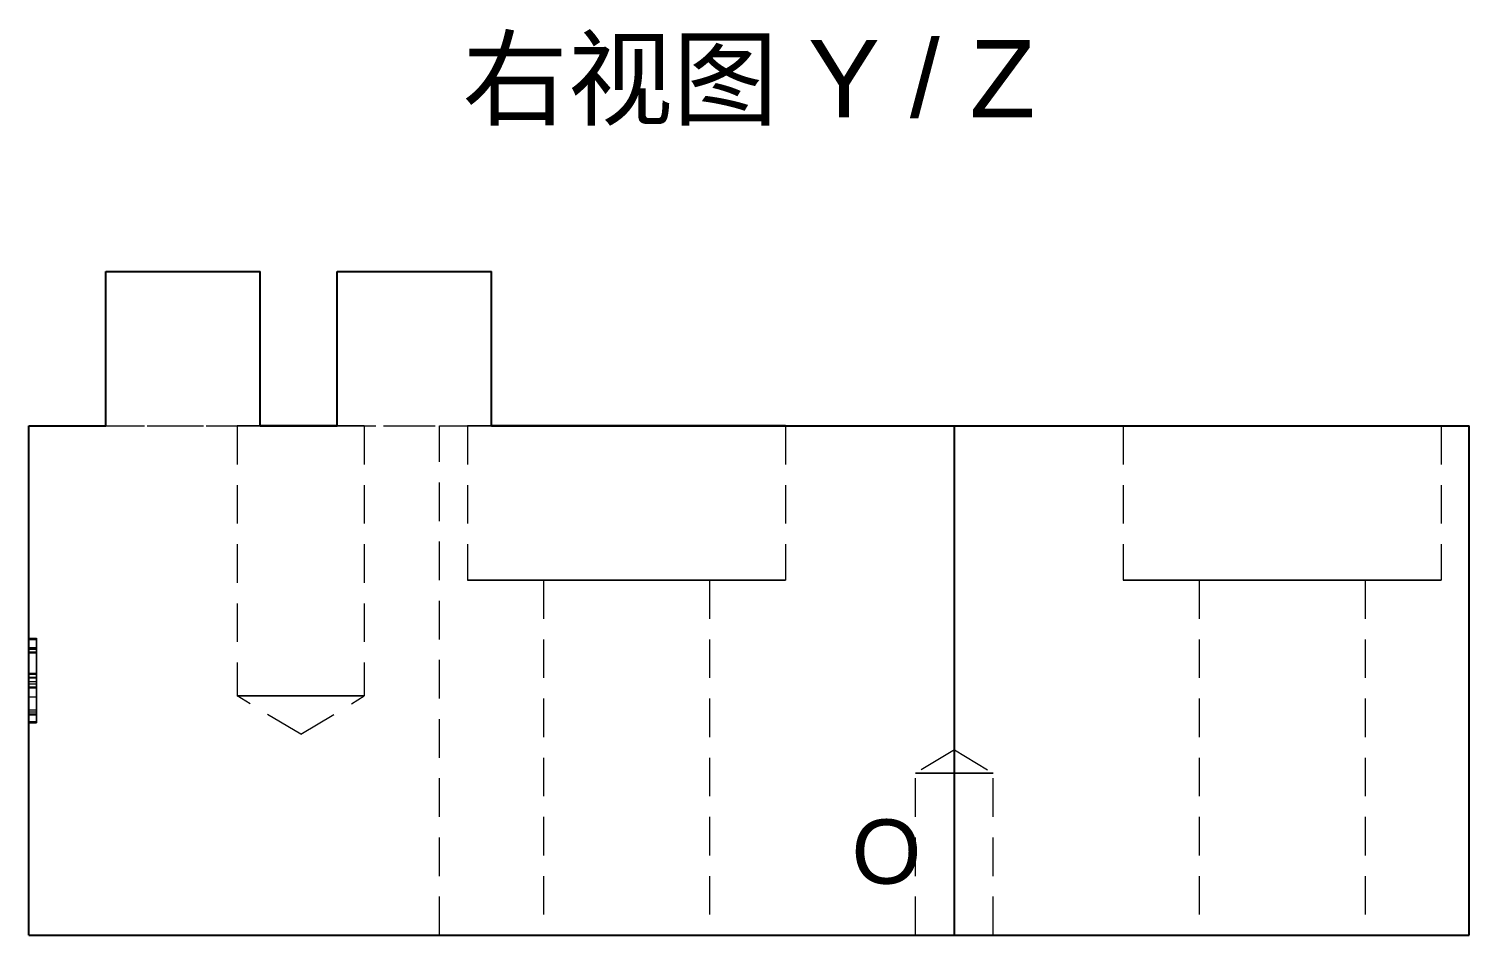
# Model space of a CAD drawing. Header units: millimetres. Extents: x 13 to 450, y 42 to 182.
# Drawn here: x 13.33 to 50.68, y 118.07 to 141.56 of the extents above; entities that cross this region are included whole.
import ezdxf
from ezdxf.enums import TextEntityAlignment as Align

# ---------------------------------------------------------------- set-up
doc = ezdxf.new("R2010")
doc.units = ezdxf.units.MM
doc.linetypes.add('WP_HIDDEN', pattern=[2.3, 1.5, -0.8])
for name, color, linetype, lineweight in [('ANNOTATIONS', 7, 'CONTINUOUS', 18), ('HIDDEN', 7, 'WP_HIDDEN', 13), ('VISIBLE', 7, 'CONTINUOUS', 25)]:
    doc.layers.add(name, color=color, linetype=linetype, lineweight=lineweight)
doc.styles.add('CJK', font='Arial Unicode.ttf')

msp = doc.modelspace()

# ---------------------------------------------------------------- linework, layer by layer
at = {"layer": 'HIDDEN', "ltscale": 0.666667}
for p, q in [((13.325, 131.26667), (23.975, 131.26667)), ((15.325, 131.26667), (19.325, 131.26667)), ((18.725, 131.26667), (18.725, 124.26667)), ((21.325, 131.26667), (25.325, 131.26667)), ((22.025, 131.26667), (22.025, 124.26667)), ((23.975, 118.06667), (23.975, 131.26667)), ((23.975, 131.26667), (50.675, 131.26667)), ((24.7, 131.26667), (24.7, 127.26667)), ((32.95, 131.26667), (32.95, 127.26667)), ((41.7, 131.26667), (41.7, 127.26667)), ((49.95, 131.26667), (49.95, 127.26667)), ((26.675, 127.26667), (26.675, 118.06667)), ((30.975, 127.26667), (30.975, 118.06667)), ((43.675, 127.26667), (43.675, 118.06667)), ((47.975, 127.26667), (47.975, 118.06667)), ((13.325, 125.76667), (13.525, 125.76667)), ((13.325, 125.73766), (13.525, 125.73766)), ((13.325, 125.72896), (13.325, 123.60292)), ((13.325, 125.72896), (13.325, 124.24973)), ((13.325, 124.22362), (13.325, 125.72896)), ((13.325, 125.72896), (13.525, 125.72896)), ((13.325, 125.52448), (13.525, 125.52448)), ((13.325, 125.52303), (13.525, 125.52303)), ((13.325, 125.52158), (13.525, 125.52158)), ((13.325, 125.50563), (13.525, 125.50563)), ((13.525, 125.72896), (13.525, 123.60292)), ((13.525, 125.72896), (13.525, 124.22362)), ((13.525, 124.24973), (13.525, 125.72896)), ((13.325, 124.83562), (13.325, 125.47807)), ((13.325, 125.47807), (13.525, 125.47807)), ((13.325, 123.60292), (13.325, 125.41281)), ((13.325, 125.41281), (13.525, 125.41281)), ((13.325, 123.60292), (13.325, 125.38236)), ((13.325, 125.38236), (13.525, 125.38236)), ((13.525, 125.47807), (13.525, 124.83562)), ((13.525, 123.60292), (13.525, 125.41281)), ((13.525, 123.60292), (13.525, 125.38236)), ((13.325, 124.47596), (13.325, 125.09956)), ((13.325, 125.06475), (13.325, 124.47596)), ((13.325, 124.85592), (13.525, 124.85592)), ((13.325, 124.83562), (13.525, 124.83562)), ((13.325, 124.75586), (13.525, 124.75586)), ((13.525, 125.09956), (13.525, 124.47596)), ((13.525, 124.47596), (13.525, 125.06475)), ((13.325, 124.7341), (13.525, 124.7341)), ((13.325, 124.64274), (13.525, 124.64274)), ((13.325, 123.85381), (13.325, 124.58473)), ((13.325, 124.58473), (13.525, 124.58473)), ((13.325, 124.50352), (13.325, 124.24102)), ((13.325, 124.50352), (13.525, 124.50352)), ((13.325, 124.47596), (13.525, 124.47596)), ((13.525, 124.58473), (13.525, 123.85381)), ((13.525, 124.50352), (13.525, 124.24102)), ((13.325, 123.60292), (13.325, 124.24682)), ((13.325, 124.24682), (13.525, 124.24682)), ((13.325, 124.24102), (13.525, 124.24102)), ((13.525, 123.60292), (13.525, 124.24682)), ((20.375, 123.27525), (18.725, 124.26667)), ((20.375, 123.27525), (22.025, 124.26667)), ((13.325, 123.90892), (13.525, 123.90892)), ((13.325, 123.85381), (13.525, 123.85381)), ((13.325, 123.8074), (13.525, 123.8074)), ((13.325, 123.7813), (13.525, 123.7813)), ((13.325, 123.60292), (13.525, 123.60292)), ((13.325, 123.56667), (13.525, 123.56667)), ((37.325, 122.87053), (36.32, 122.26667)), ((37.325, 122.87053), (38.33, 122.26667)), ((36.32, 118.06667), (36.32, 122.26667)), ((38.33, 118.06667), (38.33, 122.26667)), ((13.325, 118.06667), (23.975, 118.06667)), ((23.975, 118.06667), (50.675, 118.06667))]:
    msp.add_line(p, q, dxfattribs=at)
for points in [[(19.325, 131.26667), (19.24703, 131.26667), (19.17353, 131.26667), (19.10479, 131.26667), (19.04108, 131.26667), (18.98264, 131.26667), (18.92972, 131.26667), (18.88252, 131.26667), (18.84123, 131.26667), (18.80601, 131.26667), (18.777, 131.26667), (18.75432, 131.26667), (18.73805, 131.26667), (18.72827, 131.26667), (18.725, 131.26667)], [(18.725, 131.26667), (18.73537, 131.26667), (18.76637, 131.26667), (18.81759, 131.26667), (18.8884, 131.26667), (18.97791, 131.26667), (19.08498, 131.26667), (19.20827, 131.26667), (19.34624, 131.26667), (19.49715, 131.26667), (19.65909, 131.26667), (19.83004, 131.26667), (20.00784, 131.26667), (20.19026, 131.26667), (20.375, 131.26667)], [(20.375, 131.26667), (20.55974, 131.26667), (20.74216, 131.26667), (20.91996, 131.26667), (21.09091, 131.26667), (21.25285, 131.26667), (21.40376, 131.26667), (21.54173, 131.26667), (21.66502, 131.26667), (21.77209, 131.26667), (21.8616, 131.26667), (21.93241, 131.26667), (21.98363, 131.26667), (22.01463, 131.26667), (22.025, 131.26667)], [(22.025, 131.26667), (22.02114, 131.26667), (22.0096, 131.26667), (21.99041, 131.26667), (21.96367, 131.26667), (21.92951, 131.26667), (21.88808, 131.26667), (21.83958, 131.26667), (21.78424, 131.26667), (21.72231, 131.26667), (21.65408, 131.26667), (21.57988, 131.26667), (21.50005, 131.26667), (21.41495, 131.26667), (21.325, 131.26667)], [(25.325, 131.26667), (25.24084, 131.26667), (25.16237, 131.26667), (25.0897, 131.26667), (25.02297, 131.26667), (24.96226, 131.26667), (24.90769, 131.26667), (24.85933, 131.26667), (24.81726, 131.26667), (24.78155, 131.26667), (24.75225, 131.26667), (24.72942, 131.26667), (24.71308, 131.26667), (24.70327, 131.26667), (24.7, 131.26667)], [(24.7, 131.26667), (24.72594, 131.26667), (24.80342, 131.26667), (24.93148, 131.26667), (25.1085, 131.26667), (25.33226, 131.26667), (25.59995, 131.26667), (25.90818, 131.26667), (26.2531, 131.26667), (26.63037, 131.26667), (27.03523, 131.26667), (27.4626, 131.26667), (27.9071, 131.26667), (28.36315, 131.26667), (28.825, 131.26667)], [(28.825, 131.26667), (29.28685, 131.26667), (29.7429, 131.26667), (30.1874, 131.26667), (30.61477, 131.26667), (31.01963, 131.26667), (31.3969, 131.26667), (31.74182, 131.26667), (32.05005, 131.26667), (32.31774, 131.26667), (32.5415, 131.26667), (32.71852, 131.26667), (32.84658, 131.26667), (32.92406, 131.26667), (32.95, 131.26667)], [(49.95, 131.26667), (49.84658, 131.26667), (49.5415, 131.26667), (49.05005, 131.26667), (48.3969, 131.26667), (47.61477, 131.26667), (46.7429, 131.26667), (45.825, 131.26667), (44.9071, 131.26667), (44.03523, 131.26667), (43.2531, 131.26667), (42.59995, 131.26667), (42.1085, 131.26667), (41.80342, 131.26667), (41.7, 131.26667)], [(41.7, 131.26667), (41.72594, 131.26667), (41.80342, 131.26667), (41.93148, 131.26667), (42.1085, 131.26667), (42.33226, 131.26667), (42.59995, 131.26667), (42.90818, 131.26667), (43.2531, 131.26667), (43.63037, 131.26667), (44.03523, 131.26667), (44.4626, 131.26667), (44.9071, 131.26667), (45.36315, 131.26667), (45.825, 131.26667)], [(45.825, 131.26667), (46.28685, 131.26667), (46.7429, 131.26667), (47.1874, 131.26667), (47.61477, 131.26667), (48.01963, 131.26667), (48.3969, 131.26667), (48.74182, 131.26667), (49.05005, 131.26667), (49.31774, 131.26667), (49.5415, 131.26667), (49.71852, 131.26667), (49.84658, 131.26667), (49.92406, 131.26667), (49.95, 131.26667)], [(32.95, 127.26667), (32.84658, 127.26667), (32.5415, 127.26667), (32.05005, 127.26667), (31.3969, 127.26667), (30.61477, 127.26667), (29.7429, 127.26667), (28.825, 127.26667), (27.9071, 127.26667), (27.03523, 127.26667), (26.2531, 127.26667), (25.59995, 127.26667), (25.1085, 127.26667), (24.80342, 127.26667), (24.7, 127.26667)], [(24.7, 127.26667), (24.72594, 127.26667), (24.80342, 127.26667), (24.93148, 127.26667), (25.1085, 127.26667), (25.33226, 127.26667), (25.59995, 127.26667), (25.90818, 127.26667), (26.2531, 127.26667), (26.63037, 127.26667), (27.03523, 127.26667), (27.4626, 127.26667), (27.9071, 127.26667), (28.36315, 127.26667), (28.825, 127.26667)], [(30.975, 127.26667), (30.9211, 127.26667), (30.76208, 127.26667), (30.50594, 127.26667), (30.1655, 127.26667), (29.75785, 127.26667), (29.30342, 127.26667), (28.825, 127.26667), (28.34658, 127.26667), (27.89215, 127.26667), (27.4845, 127.26667), (27.14406, 127.26667), (26.88792, 127.26667), (26.7289, 127.26667), (26.675, 127.26667)], [(26.675, 127.26667), (26.68852, 127.26667), (26.7289, 127.26667), (26.79565, 127.26667), (26.88792, 127.26667), (27.00454, 127.26667), (27.14406, 127.26667), (27.30472, 127.26667), (27.4845, 127.26667), (27.68113, 127.26667), (27.89215, 127.26667), (28.1149, 127.26667), (28.34658, 127.26667), (28.58428, 127.26667), (28.825, 127.26667)], [(28.825, 127.26667), (29.28685, 127.26667), (29.7429, 127.26667), (30.1874, 127.26667), (30.61477, 127.26667), (31.01963, 127.26667), (31.3969, 127.26667), (31.74182, 127.26667), (32.05005, 127.26667), (32.31774, 127.26667), (32.5415, 127.26667), (32.71852, 127.26667), (32.84658, 127.26667), (32.92406, 127.26667), (32.95, 127.26667)], [(28.825, 127.26667), (29.06572, 127.26667), (29.30342, 127.26667), (29.5351, 127.26667), (29.75785, 127.26667), (29.96887, 127.26667), (30.1655, 127.26667), (30.34528, 127.26667), (30.50594, 127.26667), (30.64546, 127.26667), (30.76208, 127.26667), (30.85435, 127.26667), (30.9211, 127.26667), (30.96148, 127.26667), (30.975, 127.26667)], [(49.95, 127.26667), (49.84658, 127.26667), (49.5415, 127.26667), (49.05005, 127.26667), (48.3969, 127.26667), (47.61477, 127.26667), (46.7429, 127.26667), (45.825, 127.26667), (44.9071, 127.26667), (44.03523, 127.26667), (43.2531, 127.26667), (42.59995, 127.26667), (42.1085, 127.26667), (41.80342, 127.26667), (41.7, 127.26667)], [(41.7, 127.26667), (41.72594, 127.26667), (41.80342, 127.26667), (41.93148, 127.26667), (42.1085, 127.26667), (42.33226, 127.26667), (42.59995, 127.26667), (42.90818, 127.26667), (43.2531, 127.26667), (43.63037, 127.26667), (44.03523, 127.26667), (44.4626, 127.26667), (44.9071, 127.26667), (45.36315, 127.26667), (45.825, 127.26667)], [(47.975, 127.26667), (47.9211, 127.26667), (47.76208, 127.26667), (47.50594, 127.26667), (47.1655, 127.26667), (46.75785, 127.26667), (46.30342, 127.26667), (45.825, 127.26667), (45.34658, 127.26667), (44.89215, 127.26667), (44.4845, 127.26667), (44.14406, 127.26667), (43.88792, 127.26667), (43.7289, 127.26667), (43.675, 127.26667)], [(43.675, 127.26667), (43.68852, 127.26667), (43.7289, 127.26667), (43.79565, 127.26667), (43.88792, 127.26667), (44.00454, 127.26667), (44.14406, 127.26667), (44.30472, 127.26667), (44.4845, 127.26667), (44.68113, 127.26667), (44.89215, 127.26667), (45.1149, 127.26667), (45.34658, 127.26667), (45.58428, 127.26667), (45.825, 127.26667)], [(45.825, 127.26667), (46.28685, 127.26667), (46.7429, 127.26667), (47.1874, 127.26667), (47.61477, 127.26667), (48.01963, 127.26667), (48.3969, 127.26667), (48.74182, 127.26667), (49.05005, 127.26667), (49.31774, 127.26667), (49.5415, 127.26667), (49.71852, 127.26667), (49.84658, 127.26667), (49.92406, 127.26667), (49.95, 127.26667)], [(45.825, 127.26667), (46.06572, 127.26667), (46.30342, 127.26667), (46.5351, 127.26667), (46.75785, 127.26667), (46.96887, 127.26667), (47.1655, 127.26667), (47.34528, 127.26667), (47.50594, 127.26667), (47.64546, 127.26667), (47.76208, 127.26667), (47.85435, 127.26667), (47.9211, 127.26667), (47.96148, 127.26667), (47.975, 127.26667)], [(13.325, 125.62599), (13.325, 125.68775), (13.325, 125.73179), (13.325, 125.75802), (13.325, 125.76667)], [(13.325, 125.76667), (13.325, 125.74879), (13.325, 125.69322), (13.325, 125.59882), (13.325, 125.46719)], [(13.325, 125.73766), (13.325, 125.73005), (13.325, 125.70688), (13.325, 125.66785), (13.325, 125.61294)], [(13.325, 125.66878), (13.325, 125.72056), (13.325, 125.73766)], [(13.325, 125.57596), (13.325, 125.64731), (13.325, 125.69797), (13.325, 125.7279), (13.325, 125.73766)], [(13.325, 125.73766), (13.325, 125.72814), (13.325, 125.69891), (13.325, 125.64939), (13.325, 125.57959)], [(13.325, 125.66443), (13.325, 125.71329), (13.325, 125.72896)], [(13.325, 125.47009), (13.325, 125.58455), (13.325, 125.66878)], [(13.325, 125.46574), (13.325, 125.58253), (13.325, 125.66443)], [(13.325, 125.23371), (13.325, 125.35212), (13.325, 125.45736), (13.325, 125.54878), (13.325, 125.62599)], [(13.325, 125.61294), (13.325, 125.54318), (13.325, 125.46044), (13.325, 125.36527), (13.325, 125.25836)], [(13.325, 125.57959), (13.325, 125.40294), (13.325, 125.18947)], [(13.325, 125.18222), (13.325, 125.39677), (13.325, 125.57596)], [(13.325, 125.52448), (13.325, 125.51787), (13.325, 125.49793), (13.325, 125.46458), (13.325, 125.41789)], [(13.325, 125.31927), (13.325, 125.40872), (13.325, 125.47321), (13.325, 125.51178), (13.325, 125.52448)], [(13.325, 125.52303), (13.325, 125.51695), (13.325, 125.49861), (13.325, 125.46798), (13.325, 125.42514)], [(13.325, 125.42731), (13.325, 125.46922), (13.325, 125.49918), (13.325, 125.51709), (13.325, 125.52303)], [(13.325, 125.52158), (13.325, 125.51071), (13.325, 125.478), (13.325, 125.42378), (13.325, 125.349)], [(13.325, 125.3693), (13.325, 125.43565), (13.325, 125.48343), (13.325, 125.51209), (13.325, 125.52158)], [(13.325, 125.50563), (13.325, 125.41037), (13.325, 125.30459), (13.325, 125.06475)], [(13.325, 125.09956), (13.325, 125.50563)], [(13.525, 125.76667), (13.525, 125.75787), (13.525, 125.7315), (13.525, 125.68754), (13.525, 125.62599)], [(13.525, 125.46719), (13.525, 125.59821), (13.525, 125.6918), (13.525, 125.74795), (13.525, 125.76667)], [(13.525, 125.61294), (13.525, 125.66751), (13.525, 125.70648), (13.525, 125.72987), (13.525, 125.73766)], [(13.525, 125.73766), (13.525, 125.72044), (13.525, 125.66878)], [(13.525, 125.57959), (13.525, 125.64874), (13.525, 125.69814), (13.525, 125.72778), (13.525, 125.73766)], [(13.525, 125.73766), (13.525, 125.72756), (13.525, 125.69724), (13.525, 125.64671), (13.525, 125.57596)], [(13.525, 125.72896), (13.525, 125.71283), (13.525, 125.66443)], [(13.525, 125.66878), (13.525, 125.58466), (13.525, 125.47009)], [(13.525, 125.66443), (13.525, 125.58249), (13.525, 125.46574)], [(13.525, 125.62599), (13.525, 125.54872), (13.525, 125.45759), (13.525, 125.35258), (13.525, 125.23371)], [(13.525, 125.25836), (13.525, 125.36672), (13.525, 125.46194), (13.525, 125.54401), (13.525, 125.61294)], [(13.525, 125.18947), (13.525, 125.40302), (13.525, 125.57959)], [(13.525, 125.57596), (13.525, 125.39668), (13.525, 125.18222)], [(13.525, 125.41789), (13.525, 125.46452), (13.525, 125.49783), (13.525, 125.51782), (13.525, 125.52448)], [(13.525, 125.52448), (13.525, 125.51165), (13.525, 125.47318), (13.525, 125.40905), (13.525, 125.31927)], [(13.525, 125.42514), (13.525, 125.46796), (13.525, 125.49856), (13.525, 125.51691), (13.525, 125.52303)], [(13.525, 125.52303), (13.525, 125.51705), (13.525, 125.4991), (13.525, 125.46919), (13.525, 125.42731)], [(13.525, 125.349), (13.525, 125.4245), (13.525, 125.47843), (13.525, 125.51079), (13.525, 125.52158)], [(13.525, 125.52158), (13.525, 125.51206), (13.525, 125.48351), (13.525, 125.43592), (13.525, 125.3693)], [(13.525, 125.06475), (13.525, 125.19292), (13.525, 125.30912), (13.525, 125.41335), (13.525, 125.50563)], [(13.525, 125.50563), (13.525, 125.09956)], [(13.325, 125.47807), (13.325, 125.47092), (13.325, 125.44834)], [(13.325, 125.15394), (13.325, 125.32523), (13.325, 125.47009)], [(13.325, 125.46719), (13.325, 125.29638), (13.325, 125.09757), (13.325, 124.87631), (13.325, 124.63839)], [(13.325, 125.18512), (13.325, 125.46574)], [(13.325, 125.44834), (13.325, 125.40594), (13.325, 125.33812)], [(13.325, 125.19818), (13.325, 125.32223), (13.325, 125.42731)], [(13.325, 125.42514), (13.325, 125.31576), (13.325, 125.18367)], [(13.325, 125.41789), (13.325, 125.35903), (13.325, 125.2892), (13.325, 125.20863), (13.325, 125.11769)], [(13.325, 124.65144), (13.325, 124.86947), (13.325, 125.06728), (13.325, 125.23709), (13.325, 125.30853), (13.325, 125.3693)], [(13.325, 125.349), (13.325, 125.29332), (13.325, 125.2259), (13.325, 125.06165), (13.325, 124.86725), (13.325, 124.65144)], [(13.325, 125.33812), (13.325, 125.25119), (13.325, 125.15177)], [(13.325, 124.63404), (13.325, 124.84168), (13.325, 125.02947), (13.325, 125.19091), (13.325, 125.31927)], [(13.325, 125.25836), (13.325, 125.12829), (13.325, 124.98251), (13.325, 124.82296), (13.325, 124.65144)], [(13.325, 124.66304), (13.325, 124.96278), (13.325, 125.23371)], [(13.325, 124.95164), (13.325, 125.06137), (13.325, 125.19818)], [(13.325, 125.18947), (13.325, 125.04695), (13.325, 124.92553)], [(13.325, 124.92843), (13.325, 125.18512)], [(13.325, 125.18367), (13.325, 125.05663), (13.325, 124.95091)], [(13.325, 124.92481), (13.325, 125.04414), (13.325, 125.18222)], [(13.325, 124.65144), (13.325, 124.796), (13.325, 124.92884), (13.325, 125.04863), (13.325, 125.15394)], [(13.325, 125.15177), (13.325, 125.04971), (13.325, 124.96614)], [(13.525, 125.44834), (13.525, 125.47064), (13.525, 125.47807)], [(13.525, 125.47009), (13.525, 125.32616), (13.525, 125.15394)], [(13.525, 124.63839), (13.525, 124.88869), (13.525, 125.11026), (13.525, 125.30309), (13.525, 125.46719)], [(13.525, 125.46574), (13.525, 125.18512)], [(13.525, 125.33812), (13.525, 125.40592), (13.525, 125.44834)], [(13.525, 125.42731), (13.525, 125.32217), (13.525, 125.19818)], [(13.525, 125.18367), (13.525, 125.31583), (13.525, 125.42514)], [(13.525, 125.11769), (13.525, 125.20905), (13.525, 125.28954), (13.525, 125.35915), (13.525, 125.41789)], [(13.525, 125.3693), (13.525, 125.31558), (13.525, 125.25156), (13.525, 125.17726), (13.525, 125.09267), (13.525, 124.9978), (13.525, 124.89263), (13.525, 124.77718), (13.525, 124.65144)], [(13.525, 124.65144), (13.525, 124.77718), (13.525, 124.89191), (13.525, 124.99562), (13.525, 125.08832), (13.525, 125.17001), (13.525, 125.24069), (13.525, 125.30035), (13.525, 125.349)], [(13.525, 125.15177), (13.525, 125.25129), (13.525, 125.33812)], [(13.525, 125.31927), (13.525, 125.19949), (13.525, 125.04536), (13.525, 124.85687), (13.525, 124.63404)], [(13.525, 124.65144), (13.525, 124.83077), (13.525, 124.9917), (13.525, 125.13423), (13.525, 125.25836)], [(13.525, 125.23371), (13.525, 124.96523), (13.525, 124.66304)], [(13.525, 125.19818), (13.525, 125.06113), (13.525, 124.95164)], [(13.525, 124.92553), (13.525, 125.04663), (13.525, 125.18947)], [(13.525, 125.18512), (13.525, 124.92843)], [(13.525, 124.95091), (13.525, 125.0566), (13.525, 125.18367)], [(13.525, 125.18222), (13.525, 125.04391), (13.525, 124.92481)], [(13.525, 125.15394), (13.525, 125.05265), (13.525, 124.93514), (13.525, 124.8014), (13.525, 124.65144)], [(13.525, 124.96614), (13.525, 125.04953), (13.525, 125.15177)], [(13.325, 125.11769), (13.325, 124.90552), (13.325, 124.66449)], [(13.325, 124.96614), (13.325, 124.90259), (13.325, 124.86027)], [(13.325, 124.85592), (13.325, 124.86184), (13.325, 124.87973), (13.325, 124.90968), (13.325, 124.95164)], [(13.325, 124.95091), (13.325, 124.90929), (13.325, 124.87957), (13.325, 124.86181), (13.325, 124.85592)], [(13.325, 124.7341), (13.325, 124.81932), (13.325, 124.92843)], [(13.325, 124.92553), (13.325, 124.82755), (13.325, 124.75586)], [(13.325, 124.75586), (13.325, 124.82742), (13.325, 124.92481)], [(13.325, 124.86027), (13.325, 124.84162), (13.325, 124.83562)], [(13.325, 124.75586), (13.325, 124.7252), (13.325, 124.68321), (13.325, 124.62983), (13.325, 124.56515)], [(13.325, 124.54992), (13.325, 124.61647), (13.325, 124.673), (13.325, 124.71944), (13.325, 124.75586)], [(13.525, 124.66449), (13.525, 124.90759), (13.525, 125.11769)], [(13.525, 124.86027), (13.525, 124.90269), (13.525, 124.96614)], [(13.525, 124.95164), (13.525, 124.90976), (13.525, 124.87985), (13.525, 124.8619), (13.525, 124.85592)], [(13.525, 124.85592), (13.525, 124.86186), (13.525, 124.87967), (13.525, 124.90935), (13.525, 124.95091)], [(13.525, 124.92843), (13.525, 124.81967), (13.525, 124.7341)], [(13.525, 124.75586), (13.525, 124.828), (13.525, 124.92553)], [(13.525, 124.92481), (13.525, 124.82782), (13.525, 124.75586)], [(13.525, 124.83562), (13.525, 124.84178), (13.525, 124.86027)], [(13.525, 124.75586), (13.525, 124.67247), (13.525, 124.54992)], [(13.525, 124.56515), (13.525, 124.62955), (13.525, 124.6828), (13.525, 124.7249), (13.525, 124.75586)], [(13.325, 124.54122), (13.325, 124.60473), (13.325, 124.65807), (13.325, 124.70118), (13.325, 124.7341)], [(13.325, 124.66449), (13.325, 124.47899), (13.325, 124.30916), (13.325, 124.15864), (13.325, 124.03074)], [(13.325, 124.0844), (13.325, 124.35907), (13.325, 124.66304)], [(13.325, 124.65144), (13.325, 124.39895), (13.325, 124.1651), (13.325, 123.95777), (13.325, 123.86717), (13.325, 123.7871)], [(13.325, 124.04742), (13.325, 124.17716), (13.325, 124.32229), (13.325, 124.48097), (13.325, 124.65144)], [(13.325, 123.9546), (13.325, 124.01039), (13.325, 124.07783), (13.325, 124.24192), (13.325, 124.436), (13.325, 124.65144)], [(13.325, 124.65144), (13.325, 124.43638), (13.325, 124.24262), (13.325, 124.07869), (13.325, 124.01122), (13.325, 123.95533)], [(13.325, 124.64274), (13.325, 124.63511), (13.325, 124.61205), (13.325, 124.57344), (13.325, 124.51947)], [(13.325, 124.52092), (13.325, 124.57425), (13.325, 124.6124), (13.325, 124.6352), (13.325, 124.64274)], [(13.325, 124.63839), (13.325, 124.3658), (13.325, 124.1076)], [(13.325, 124.02857), (13.325, 124.15247), (13.325, 124.29648), (13.325, 124.458), (13.325, 124.63404)], [(13.325, 124.58473), (13.325, 124.57607), (13.325, 124.5492)], [(13.325, 124.56515), (13.325, 124.4074), (13.325, 124.21782)], [(13.325, 124.21057), (13.325, 124.3934), (13.325, 124.54992)], [(13.325, 124.5492), (13.325, 124.50066), (13.325, 124.42593)], [(13.325, 124.21927), (13.325, 124.3922), (13.325, 124.54122)], [(13.325, 124.21637), (13.325, 124.38361), (13.325, 124.52092)], [(13.325, 124.51947), (13.325, 124.37956), (13.325, 124.20767)], [(13.325, 124.42593), (13.325, 124.33026), (13.325, 124.21927)], [(13.525, 124.7341), (13.525, 124.6576), (13.525, 124.54122)], [(13.525, 124.03074), (13.525, 124.1541), (13.525, 124.30085), (13.525, 124.47098), (13.525, 124.66449)], [(13.525, 124.66304), (13.525, 124.35668), (13.525, 124.0844)], [(13.525, 124.65144), (13.525, 124.47338), (13.525, 124.31335), (13.525, 124.17137), (13.525, 124.04742)], [(13.525, 123.7871), (13.525, 123.85866), (13.525, 123.94064), (13.525, 124.03305), (13.525, 124.13588), (13.525, 124.24914), (13.525, 124.37281), (13.525, 124.50691), (13.525, 124.65144)], [(13.525, 124.65144), (13.525, 124.52603), (13.525, 124.41156), (13.525, 124.30804), (13.525, 124.21546), (13.525, 124.13383), (13.525, 124.06314), (13.525, 124.0034), (13.525, 123.9546)], [(13.525, 123.95533), (13.525, 124.00427), (13.525, 124.0641), (13.525, 124.13479), (13.525, 124.21637), (13.525, 124.30882), (13.525, 124.41215), (13.525, 124.52636), (13.525, 124.65144)], [(13.525, 124.51947), (13.525, 124.5734), (13.525, 124.61192), (13.525, 124.63503), (13.525, 124.64274)], [(13.525, 124.64274), (13.525, 124.63512), (13.525, 124.61228), (13.525, 124.57421), (13.525, 124.52092)], [(13.525, 124.1076), (13.525, 124.36574), (13.525, 124.63839)], [(13.525, 124.63404), (13.525, 124.45208), (13.525, 124.29051), (13.525, 124.14934), (13.525, 124.02857)], [(13.525, 124.5492), (13.525, 124.57585), (13.525, 124.58473)], [(13.525, 124.21782), (13.525, 124.40834), (13.525, 124.56515)], [(13.525, 124.54992), (13.525, 124.39402), (13.525, 124.21057)], [(13.525, 124.42593), (13.525, 124.50062), (13.525, 124.5492)], [(13.525, 124.54122), (13.525, 124.39257), (13.525, 124.21927)], [(13.525, 124.52092), (13.525, 124.38387), (13.525, 124.21637)], [(13.525, 124.20767), (13.525, 124.37988), (13.525, 124.51947)], [(13.525, 124.21927), (13.525, 124.33039), (13.525, 124.42593)], [(13.325, 124.24973), (13.325, 124.14694), (13.325, 124.05528), (13.325, 123.97565), (13.325, 123.90892)], [(13.325, 123.90892), (13.325, 123.96933), (13.325, 124.04244), (13.325, 124.12748), (13.325, 124.22362)], [(13.325, 123.94155), (13.325, 124.07527), (13.325, 124.21927)], [(13.325, 124.21927), (13.325, 124.12385), (13.325, 124.04017)], [(13.325, 124.21782), (13.325, 124.08535), (13.325, 123.96291), (13.325, 123.85183), (13.325, 123.75302)], [(13.325, 124.00029), (13.325, 124.21637)], [(13.325, 123.7523), (13.325, 123.85025), (13.325, 123.95992), (13.325, 124.21057)], [(13.325, 124.20767), (13.325, 124.03871), (13.325, 123.90167)], [(13.325, 124.1076), (13.325, 123.9891), (13.325, 123.88325), (13.325, 123.79066), (13.325, 123.71169)], [(13.325, 123.69791), (13.325, 123.77143), (13.325, 123.86073), (13.325, 123.96532), (13.325, 124.0844)], [(13.325, 123.69211), (13.325, 123.76218), (13.325, 123.84513), (13.325, 123.94044), (13.325, 124.04742)], [(13.325, 124.04017), (13.325, 123.97188), (13.325, 123.92197)], [(13.325, 124.03074), (13.325, 123.93311), (13.325, 123.86287), (13.325, 123.82107), (13.325, 123.8074)], [(13.325, 123.8074), (13.325, 123.82099), (13.325, 123.86246), (13.325, 123.93201), (13.325, 124.02857)], [(13.525, 123.90892), (13.525, 123.97373), (13.525, 124.05213), (13.525, 124.14413), (13.525, 124.24973)], [(13.525, 124.22362), (13.525, 124.1251), (13.525, 124.0398), (13.525, 123.96775), (13.525, 123.90892)], [(13.525, 124.21927), (13.525, 124.07515), (13.525, 123.94155)], [(13.525, 124.04017), (13.525, 124.12374), (13.525, 124.21927)], [(13.525, 123.75302), (13.525, 123.85195), (13.525, 123.9624), (13.525, 124.08435), (13.525, 124.21782)], [(13.525, 124.21637), (13.525, 124.00029)], [(13.525, 124.21057), (13.525, 124.07969), (13.525, 123.95968), (13.525, 123.85055), (13.525, 123.7523)], [(13.525, 123.90167), (13.525, 124.03835), (13.525, 124.20767)], [(13.525, 123.71169), (13.525, 123.79082), (13.525, 123.88318), (13.525, 123.98877), (13.525, 124.1076)], [(13.525, 124.0844), (13.525, 123.96453), (13.525, 123.86016), (13.525, 123.77129), (13.525, 123.69791)], [(13.525, 124.04742), (13.525, 123.93901), (13.525, 123.84366), (13.525, 123.76136), (13.525, 123.69211)], [(13.525, 123.92197), (13.525, 123.97182), (13.525, 124.04017)], [(13.525, 123.8074), (13.525, 123.82136), (13.525, 123.86324), (13.525, 123.93303), (13.525, 124.03074)], [(13.525, 124.02857), (13.525, 123.93181), (13.525, 123.8627), (13.525, 123.82123), (13.525, 123.8074)], [(22.025, 124.26667), (21.98363, 124.26667), (21.8616, 124.26667), (21.66502, 124.26667), (21.40376, 124.26667), (21.09091, 124.26667), (20.74216, 124.26667), (20.375, 124.26667), (20.00784, 124.26667), (19.65909, 124.26667), (19.34624, 124.26667), (19.08498, 124.26667), (18.8884, 124.26667), (18.76637, 124.26667), (18.725, 124.26667)], [(18.725, 124.26667), (18.73537, 124.26667), (18.76637, 124.26667), (18.81759, 124.26667), (18.8884, 124.26667), (18.97791, 124.26667), (19.08498, 124.26667), (19.20827, 124.26667), (19.34624, 124.26667), (19.49715, 124.26667), (19.65909, 124.26667), (19.83004, 124.26667), (20.00784, 124.26667), (20.19026, 124.26667), (20.375, 124.26667)], [(20.375, 124.26667), (20.55974, 124.26667), (20.74216, 124.26667), (20.91996, 124.26667), (21.09091, 124.26667), (21.25285, 124.26667), (21.40376, 124.26667), (21.54173, 124.26667), (21.66502, 124.26667), (21.77209, 124.26667), (21.8616, 124.26667), (21.93241, 124.26667), (21.98363, 124.26667), (22.01463, 124.26667), (22.025, 124.26667)], [(13.325, 123.83858), (13.325, 123.90763), (13.325, 124.00029)], [(13.325, 123.95533), (13.325, 123.87999), (13.325, 123.82531), (13.325, 123.79228), (13.325, 123.7813)], [(13.325, 123.7813), (13.325, 123.79224), (13.325, 123.82511), (13.325, 123.87956), (13.325, 123.9546)], [(13.325, 123.74359), (13.325, 123.82821), (13.325, 123.94155)], [(13.325, 123.92197), (13.325, 123.88711), (13.325, 123.86396)], [(13.325, 123.90167), (13.325, 123.84893), (13.325, 123.81124), (13.325, 123.78874), (13.325, 123.7813)], [(13.325, 123.86396), (13.325, 123.85381)], [(13.325, 123.7813), (13.325, 123.79562), (13.325, 123.83858)], [(13.325, 123.7871), (13.325, 123.69047), (13.325, 123.62114), (13.325, 123.58004), (13.325, 123.56667)], [(13.325, 123.75302), (13.325, 123.67073), (13.325, 123.61229), (13.325, 123.57785), (13.325, 123.56667)], [(13.325, 123.56667), (13.325, 123.57781), (13.325, 123.61211), (13.325, 123.67031), (13.325, 123.7523)], [(13.325, 123.63845), (13.325, 123.68232), (13.325, 123.74359)], [(13.325, 123.71169), (13.325, 123.64796), (13.325, 123.60256), (13.325, 123.57555), (13.325, 123.56667)], [(13.325, 123.56667), (13.325, 123.57482), (13.325, 123.59942), (13.325, 123.64052), (13.325, 123.69791)], [(13.325, 123.56667), (13.325, 123.57432), (13.325, 123.59762), (13.325, 123.63688), (13.325, 123.69211)], [(13.325, 123.60292), (13.325, 123.61164), (13.325, 123.63845)], [(13.525, 124.00029), (13.525, 123.90765), (13.525, 123.83858)], [(13.525, 123.7813), (13.525, 123.79218), (13.525, 123.82481), (13.525, 123.87919), (13.525, 123.95533)], [(13.525, 123.9546), (13.525, 123.87878), (13.525, 123.82463), (13.525, 123.79213), (13.525, 123.7813)], [(13.525, 123.94155), (13.525, 123.82789), (13.525, 123.74359)], [(13.525, 123.86396), (13.525, 123.88717), (13.525, 123.92197)], [(13.525, 123.7813), (13.525, 123.78882), (13.525, 123.81139), (13.525, 123.84901), (13.525, 123.90167)], [(13.525, 123.85381), (13.525, 123.86396)], [(13.525, 123.83858), (13.525, 123.79562), (13.525, 123.7813)], [(13.525, 123.56667), (13.525, 123.58044), (13.525, 123.62178), (13.525, 123.69066), (13.525, 123.7871)], [(13.525, 123.56667), (13.525, 123.57831), (13.525, 123.61326), (13.525, 123.67149), (13.525, 123.75302)], [(13.525, 123.7523), (13.525, 123.67108), (13.525, 123.61307), (13.525, 123.57827), (13.525, 123.56667)], [(13.525, 123.74359), (13.525, 123.6825), (13.525, 123.63845)], [(13.525, 123.56667), (13.525, 123.57573), (13.525, 123.60292), (13.525, 123.64824), (13.525, 123.71169)], [(13.525, 123.69791), (13.525, 123.64049), (13.525, 123.59948), (13.525, 123.57487), (13.525, 123.56667)], [(13.525, 123.69211), (13.525, 123.63723), (13.525, 123.59803), (13.525, 123.57451), (13.525, 123.56667)], [(13.525, 123.63845), (13.525, 123.61181), (13.525, 123.60292)], [(38.33, 122.26667), (38.3048, 122.26667), (38.23047, 122.26667), (38.11074, 122.26667), (37.95161, 122.26667), (37.76105, 122.26667), (37.54863, 122.26667), (37.325, 122.26667), (37.10137, 122.26667), (36.88895, 122.26667), (36.69839, 122.26667), (36.53926, 122.26667), (36.41953, 122.26667), (36.3452, 122.26667), (36.32, 122.26667)], [(36.32, 122.26667), (36.32632, 122.26667), (36.3452, 122.26667), (36.3764, 122.26667), (36.41953, 122.26667), (36.47404, 122.26667), (36.53926, 122.26667), (36.61436, 122.26667), (36.69839, 122.26667), (36.79031, 122.26667), (36.88895, 122.26667), (36.99307, 122.26667), (37.10137, 122.26667), (37.21248, 122.26667), (37.325, 122.26667)], [(37.325, 122.26667), (37.43752, 122.26667), (37.54863, 122.26667), (37.65693, 122.26667), (37.76105, 122.26667), (37.85969, 122.26667), (37.95161, 122.26667), (38.03564, 122.26667), (38.11074, 122.26667), (38.17596, 122.26667), (38.23047, 122.26667), (38.2736, 122.26667), (38.3048, 122.26667), (38.32368, 122.26667), (38.33, 122.26667)], [(30.975, 118.06667), (30.9211, 118.06667), (30.76208, 118.06667), (30.50594, 118.06667), (30.1655, 118.06667), (29.75785, 118.06667), (29.30342, 118.06667), (28.825, 118.06667), (28.34658, 118.06667), (27.89215, 118.06667), (27.4845, 118.06667), (27.14406, 118.06667), (26.88792, 118.06667), (26.7289, 118.06667), (26.675, 118.06667)], [(26.675, 118.06667), (26.68852, 118.06667), (26.7289, 118.06667), (26.79565, 118.06667), (26.88792, 118.06667), (27.00454, 118.06667), (27.14406, 118.06667), (27.30472, 118.06667), (27.4845, 118.06667), (27.68113, 118.06667), (27.89215, 118.06667), (28.1149, 118.06667), (28.34658, 118.06667), (28.58428, 118.06667), (28.825, 118.06667)], [(28.825, 118.06667), (29.06572, 118.06667), (29.30342, 118.06667), (29.5351, 118.06667), (29.75785, 118.06667), (29.96887, 118.06667), (30.1655, 118.06667), (30.34528, 118.06667), (30.50594, 118.06667), (30.64546, 118.06667), (30.76208, 118.06667), (30.85435, 118.06667), (30.9211, 118.06667), (30.96148, 118.06667), (30.975, 118.06667)], [(38.33, 118.06667), (38.3048, 118.06667), (38.23047, 118.06667), (38.11074, 118.06667), (37.95161, 118.06667), (37.76105, 118.06667), (37.54863, 118.06667), (37.325, 118.06667), (37.10137, 118.06667), (36.88895, 118.06667), (36.69839, 118.06667), (36.53926, 118.06667), (36.41953, 118.06667), (36.3452, 118.06667), (36.32, 118.06667)], [(36.32, 118.06667), (36.32632, 118.06667), (36.3452, 118.06667), (36.3764, 118.06667), (36.41953, 118.06667), (36.47404, 118.06667), (36.53926, 118.06667), (36.61436, 118.06667), (36.69839, 118.06667), (36.79031, 118.06667), (36.88895, 118.06667), (36.99307, 118.06667), (37.10137, 118.06667), (37.21248, 118.06667), (37.325, 118.06667)], [(37.325, 118.06667), (37.43752, 118.06667), (37.54863, 118.06667), (37.65693, 118.06667), (37.76105, 118.06667), (37.85969, 118.06667), (37.95161, 118.06667), (38.03564, 118.06667), (38.11074, 118.06667), (38.17596, 118.06667), (38.23047, 118.06667), (38.2736, 118.06667), (38.3048, 118.06667), (38.32368, 118.06667), (38.33, 118.06667)], [(47.975, 118.06667), (47.9211, 118.06667), (47.76208, 118.06667), (47.50594, 118.06667), (47.1655, 118.06667), (46.75785, 118.06667), (46.30342, 118.06667), (45.825, 118.06667), (45.34658, 118.06667), (44.89215, 118.06667), (44.4845, 118.06667), (44.14406, 118.06667), (43.88792, 118.06667), (43.7289, 118.06667), (43.675, 118.06667)], [(43.675, 118.06667), (43.68852, 118.06667), (43.7289, 118.06667), (43.79565, 118.06667), (43.88792, 118.06667), (44.00454, 118.06667), (44.14406, 118.06667), (44.30472, 118.06667), (44.4845, 118.06667), (44.68113, 118.06667), (44.89215, 118.06667), (45.1149, 118.06667), (45.34658, 118.06667), (45.58428, 118.06667), (45.825, 118.06667)], [(45.825, 118.06667), (46.06572, 118.06667), (46.30342, 118.06667), (46.5351, 118.06667), (46.75785, 118.06667), (46.96887, 118.06667), (47.1655, 118.06667), (47.34528, 118.06667), (47.50594, 118.06667), (47.64546, 118.06667), (47.76208, 118.06667), (47.85435, 118.06667), (47.9211, 118.06667), (47.96148, 118.06667), (47.975, 118.06667)]]:
    msp.add_lwpolyline(points, dxfattribs=at)
at = {"layer": 'VISIBLE'}
for p, q in [((15.325, 135.26667), (19.325, 135.26667)), ((15.325, 131.26667), (15.325, 135.26667)), ((19.325, 131.26667), (19.325, 135.26667)), ((21.325, 135.26667), (25.325, 135.26667)), ((21.325, 131.26667), (21.325, 135.26667)), ((25.325, 131.26667), (25.325, 135.26667)), ((13.325, 131.26667), (15.325, 131.26667)), ((13.325, 118.06667), (13.325, 131.26667)), ((19.325, 131.26667), (21.325, 131.26667)), ((25.325, 131.26667), (37.325, 131.26667)), ((37.325, 131.26667), (50.675, 131.26667)), ((37.325, 118.06667), (37.325, 131.26667)), ((50.675, 118.06667), (50.675, 131.26667)), ((13.325, 118.06667), (37.325, 118.06667)), ((37.325, 118.06667), (50.675, 118.06667))]:
    msp.add_line(p, q, dxfattribs=at)
for points in [[(21.325, 131.26667), (21.19548, 131.26667), (21.05885, 131.26667), (20.9163, 131.26667), (20.76906, 131.26667), (20.61841, 131.26667), (20.46566, 131.26667), (20.31211, 131.26667), (20.15912, 131.26667), (20.00799, 131.26667), (19.86004, 131.26667), (19.71655, 131.26667), (19.57876, 131.26667), (19.44786, 131.26667), (19.325, 131.26667)], [(32.95, 131.26667), (32.87994, 131.26667), (32.67215, 131.26667), (32.33367, 131.26667), (31.87602, 131.26667), (31.31472, 131.26667), (30.66886, 131.26667), (29.96037, 131.26667), (29.21331, 131.26667), (28.45306, 131.26667), (27.70544, 131.26667), (26.99586, 131.26667), (26.3484, 131.26667), (25.78507, 131.26667), (25.325, 131.26667)]]:
    msp.add_lwpolyline(points, dxfattribs=at)

# ---------------------------------------------------------------- texts
at = {"layer": 'ANNOTATIONS', "style": 'CJK'}
msp.add_text('右视图 Y / Z', height=2, dxfattribs=at).set_placement((32, 139.26667), align=Align.CENTER)
msp.add_text('O', height=1.66667, dxfattribs=at).set_placement((34.65833, 119.4))

doc.saveas('drawing.dxf')
